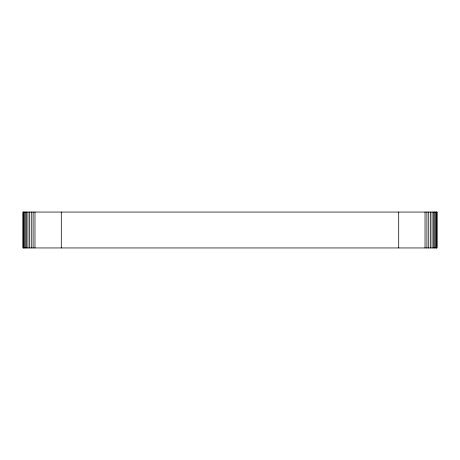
<?xml version="1.0" encoding="UTF-8"?>
<svg xmlns="http://www.w3.org/2000/svg" width="460" height="460" viewBox="0 0 460 460"><rect width="100%" height="100%" fill="white"/><g stroke="black" fill="none" stroke-linecap="round" stroke-linejoin="round"><path stroke-width="0.69" d="M436.85 212.054L436.85 247.946M436.413 212.054L436.413 247.946M435.695 212.054L435.695 247.946M434.717 212.054L434.717 247.946M433.498 212.054L433.498 247.946M432.066 212.054L432.066 247.946M430.468 212.054L430.468 247.946M428.731 212.054L428.731 247.946M426.909 212.054L426.909 247.946M425.034 212.054L425.034 247.946M398.711 212.054L398.711 247.946M61.289 212.054L61.289 247.946M34.966 212.054L34.966 247.946M33.091 212.054L33.091 247.946M31.268 212.054L31.268 247.946M29.532 212.054L29.532 247.946M27.933 212.054L27.933 247.946M26.502 212.054L26.502 247.946M25.283 212.054L25.283 247.946M24.305 212.054L24.305 247.946M23.587 212.054L23.587 247.946M23.149 212.054L23.149 247.946M437 212.054L23 212.054L23 247.946L437 247.946L437 212.054"/></g></svg>
